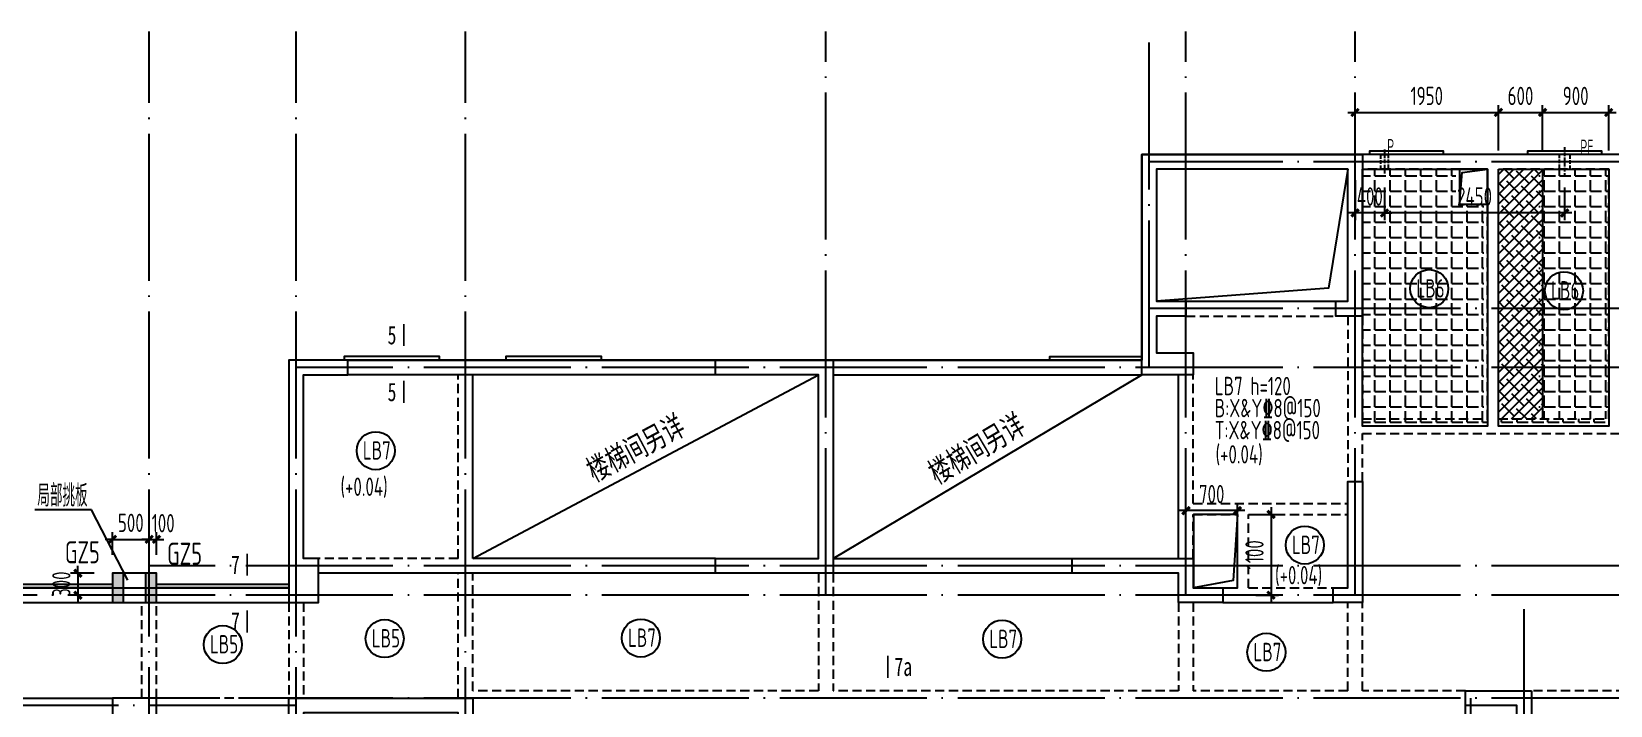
# Model space of a CAD drawing. Extents: x -173820 to 521180, y -715739 to 158231.
# Drawn here: x 15255 to 36728, y -37619 to -28448 of the extents above; entities that cross this region are included whole.
import ezdxf
from ezdxf.enums import TextEntityAlignment as Align

# ---------------------------------------------------------------- set-up
doc = ezdxf.new("R2010")
doc.units = 0
doc.header["$LTSCALE"] = 1000
for name, pattern in [('CONTINOUS', [0]), ('DASH', [0.35, 0.25, -0.1]), ('DOTE', [2.42, 2, -0.2, 0.02, -0.2]), ('HIDDEN2', [0.1875, 0.125, -0.0625])]:
    doc.linetypes.add(name, pattern=pattern)
for name, color, linetype in [('A-线脚看线', 9, 'Continuous'), ('A-设备穿墙洞', 161, 'Continuous'), ('AXIS', 1, 'DOTE'), ('DIM', 3, 'Continuous'), ('DIM1', 3, 'Continuous'), ('JG1', 3, 'Continuous'), ('填充', 8, 'Continuous'), ('墙', 6, 'Continuous'), ('挑板', 3, 'Continuous'), ('板筋', 6, 'Continuous'), ('柱', 2, 'Continuous'), ('梁', 4, 'HIDDEN2'), ('模板线', 3, 'Continuous'), ('洞口', 5, 'Continuous'), ('钢筋_文字', 7, 'Continuous'), ('钢筋长度标注', 7, 'Continuous')]:
    doc.layers.add(name, color=color, linetype=linetype)
doc.styles.add('TSSD_BOLD', font='tssdeng2.shx', dxfattribs={"width": 0.7, "height": 250, "bigfont": 'CHINA.shx'})
doc.styles.add('TSSD_Dimension', font='tssdeng.shx', dxfattribs={"width": 0.7, "bigfont": 'Hztxt.shx'})
doc.styles.add('zzt', font='tssdeng.shx', dxfattribs={"width": 0.7, "height": 300, "bigfont": 'tssdchn.shx'})
doc.styles.add('钢筋', font='tssdeng.shx', dxfattribs={"width": 0.7, "height": 250, "bigfont": 'tssdchn.shx'})
doc.styles.add('黑体', font='simhei.ttf', dxfattribs={"width": 0.8})
doc.dimstyles.new('TSSD_100_100', dxfattribs={"dimtxt": 250, "dimasz": 100, "dimexe": 100, "dimexo": 250, "dimgap": 100, "dimtad": 1, "dimdec": 0, "dimzin": 0, "dimdsep": 46, "dimtxsty": 'TSSD_Dimension', "dimblk": 'ARCHTICK', "dimcen": 0, "dimdle": 100, "dimclrd": 3, "dimclre": 3, "dimclrt": 7, "dimadec": 0, "dimazin": 0, "dimtfac": 1, "dimtdec": 0, "dimtix": 1, "dimtmove": 2, "dimatfit": 3, "dimfxl": 0, "dimtolj": 1, "dimtzin": 0, "dimarcsym": 0})
pattern_1 = [(0, (-5244.65, -50319.18), (0, 209.55), [152.4, -57.15]), (90, (-5244.65, -50319.18), (-209.55, 1e-14), [152.4, -57.15])]

# ---------------------------------------------------------------- blocks, each defined once
blk = doc.blocks.new('$1783196')
at = {"layer": 'AXIS'}
for p, q in [((27334.9, 14788.3), (27334.9, 27859.5)), ((29334.9, 14788.4), (29334.9, 27859.5)), ((31634.9, 14788.4), (31634.9, 27859.5)), ((36534.9, 20188.3), (36534.9, 27859.5)), ((40934.9, 23288.3), (40934.9, 27859.5)), ((41434.9, 20188.3), (41434.9, 27859.5)), ((43734.9, 20188.4), (43734.9, 27859.5)), ((54849.9, 26088.3), (40934.9, 26088.3)), ((54849.9, 24088.3), (40934.9, 24088.3)), ((54849.9, 23288.3), (29334.9, 23288.3)), ((54849.9, 20588.3), (27334.9, 20588.3)), ((54849.9, 20188.3), (4360, 20188.3)), ((46034.9, 3480), (46034.9, 20188.3)), ((29334.9, 18688.3), (4360, 18688.3)), ((54849.9, 18788.3), (27334.9, 18788.3))]:
    blk.add_line(p, q, dxfattribs=at)
blk = doc.blocks.new('_ArchTick')
at = {"color": 4, "linetype": 'ByBlock', "const_width": 0.4}
blk.add_lwpolyline([(-0.5, -0.5), (0.5, 0.5)], dxfattribs=at)
blk = doc.blocks.new('*D2385')
at = {"layer": 'Defpoints', "color": 0}
for p in [(35205, -29549), (33255, -30319), (35205, -30319)]:
    blk.add_point(p, dxfattribs=at)
at = {"layer": 'DIM', "color": 3, "lineweight": -2}
for p, q in [((33155, -29549), (35305, -29549)), ((33255, -30069), (33255, -29449)), ((35205, -30069), (35205, -29449))]:
    blk.add_line(p, q, dxfattribs=at)
at = {"layer": 'DIM', "color": 3, "lineweight": -2, "xscale": 100, "yscale": 100, "zscale": 100, "rotation": 180}
blk.add_blockref('_ArchTick', (33255, -29549), dxfattribs=at)
at = {"layer": 'DIM', "color": 3, "lineweight": -2, "xscale": 100, "yscale": 100, "zscale": 100}
blk.add_blockref('_ArchTick', (35205, -29549), dxfattribs=at)
at = {"layer": 'DIM', "color": 7, "insert": (34230, -29324), "char_height": 250, "attachment_point": 5, "style": 'TSSD_Dimension'}
blk.add_mtext('\\A1;1950', dxfattribs=at)
blk = doc.blocks.new('*D2386')
at = {"layer": 'Defpoints', "color": 0}
for p in [(35805, -29549), (35205, -30319), (35805, -30319)]:
    blk.add_point(p, dxfattribs=at)
at = {"layer": 'DIM', "color": 3, "lineweight": -2}
for p, q in [((35105, -29549), (35905, -29549)), ((35205, -30069), (35205, -29449)), ((35805, -30069), (35805, -29449))]:
    blk.add_line(p, q, dxfattribs=at)
at = {"layer": 'DIM', "color": 3, "lineweight": -2, "xscale": 100, "yscale": 100, "zscale": 100, "rotation": 180}
blk.add_blockref('_ArchTick', (35205, -29549), dxfattribs=at)
at = {"layer": 'DIM', "color": 3, "lineweight": -2, "xscale": 100, "yscale": 100, "zscale": 100}
blk.add_blockref('_ArchTick', (35805, -29549), dxfattribs=at)
at = {"layer": 'DIM', "color": 7, "insert": (35505, -29324), "char_height": 250, "attachment_point": 5, "style": 'TSSD_Dimension'}
blk.add_mtext('\\A1;600', dxfattribs=at)
blk = doc.blocks.new('*D2387')
at = {"layer": 'Defpoints', "color": 0}
for p in [(36705, -29549), (35805, -30319), (36705, -30319)]:
    blk.add_point(p, dxfattribs=at)
at = {"layer": 'DIM', "color": 3, "lineweight": -2}
for p, q in [((35705, -29549), (36805, -29549)), ((35805, -30069), (35805, -29449)), ((36705, -30069), (36705, -29449))]:
    blk.add_line(p, q, dxfattribs=at)
at = {"layer": 'DIM', "color": 3, "lineweight": -2, "xscale": 100, "yscale": 100, "zscale": 100, "rotation": 180}
blk.add_blockref('_ArchTick', (35805, -29549), dxfattribs=at)
at = {"layer": 'DIM', "color": 3, "lineweight": -2, "xscale": 100, "yscale": 100, "zscale": 100}
blk.add_blockref('_ArchTick', (36705, -29549), dxfattribs=at)
at = {"layer": 'DIM', "color": 7, "insert": (36255, -29324), "char_height": 250, "attachment_point": 5, "style": 'TSSD_Dimension'}
blk.add_mtext('\\A1;900', dxfattribs=at)
blk = doc.blocks.new('*D2448')
at = {"layer": 'Defpoints', "color": 0}
for p in [(16355, -35819), (15885, -36119), (16355, -36119)]:
    blk.add_point(p, dxfattribs=at)
at = {"layer": 'DIM', "color": 3, "lineweight": -2}
for p, q in [((16105, -35819), (15785, -35819)), ((15885, -35819), (15885, -35719)), ((15885, -35819), (15885, -36119)), ((16105, -36119), (15785, -36119)), ((15885, -36119), (15885, -36219))]:
    blk.add_line(p, q, dxfattribs=at)
at = {"layer": 'DIM', "color": 3, "lineweight": -2, "xscale": 100, "yscale": 100, "zscale": 100}
for p, rotation in [((15885, -35819), 270), ((15885, -36119), 90)]:
    blk.add_blockref('_ArchTick', p, dxfattribs=dict(at, rotation=rotation))
at = {"layer": 'DIM', "color": 7, "insert": (15660, -35969), "char_height": 250, "attachment_point": 5, "rotation": 90, "style": 'TSSD_Dimension'}
blk.add_mtext('\\A1;300', dxfattribs=at)
blk = doc.blocks.new('*D2449')
at = {"layer": 'Defpoints', "color": 0}
for p in [(16855, -35359), (16355, -35819), (16855, -35819)]:
    blk.add_point(p, dxfattribs=at)
at = {"layer": 'DIM', "color": 3, "lineweight": -2}
for p, q in [((16355, -35359), (16255, -35359)), ((16355, -35569), (16355, -35259)), ((16355, -35359), (16855, -35359)), ((16855, -35569), (16855, -35259)), ((16855, -35359), (16955, -35359))]:
    blk.add_line(p, q, dxfattribs=at)
at = {"layer": 'DIM', "color": 3, "lineweight": -2, "xscale": 100, "yscale": 100, "zscale": 100}
blk.add_blockref('_ArchTick', (16355, -35359), dxfattribs=at)
at = {"layer": 'DIM', "color": 3, "lineweight": -2, "xscale": 100, "yscale": 100, "zscale": 100, "rotation": 180}
blk.add_blockref('_ArchTick', (16855, -35359), dxfattribs=at)
at = {"layer": 'DIM', "color": 7, "insert": (16605, -35134), "char_height": 250, "attachment_point": 5, "style": 'TSSD_Dimension'}
blk.add_mtext('\\A1;500', dxfattribs=at)
blk = doc.blocks.new('*D2450')
at = {"layer": 'Defpoints', "color": 0}
for p in [(16955, -35359), (16855, -35819), (16955, -35819)]:
    blk.add_point(p, dxfattribs=at)
at = {"layer": 'DIM', "color": 3, "lineweight": -2}
for p, q in [((16855, -35359), (16755, -35359)), ((16855, -35569), (16855, -35259)), ((16855, -35359), (16955, -35359)), ((16955, -35569), (16955, -35259)), ((16955, -35359), (17055, -35359))]:
    blk.add_line(p, q, dxfattribs=at)
at = {"layer": 'DIM', "color": 3, "lineweight": -2, "xscale": 100, "yscale": 100, "zscale": 100}
blk.add_blockref('_ArchTick', (16855, -35359), dxfattribs=at)
at = {"layer": 'DIM', "color": 3, "lineweight": -2, "xscale": 100, "yscale": 100, "zscale": 100, "rotation": 180}
blk.add_blockref('_ArchTick', (16955, -35359), dxfattribs=at)
at = {"layer": 'DIM', "color": 7, "insert": (17045, -35139), "char_height": 250, "attachment_point": 5, "style": 'TSSD_Dimension'}
blk.add_mtext('\\A1;100', dxfattribs=at)
blk = doc.blocks.new('$1901069')
at = {"layer": '模板线', "color": 4, "const_width": 22.7}
for points in [[(0, 1177), (0, 874)], [(32, 302), (32, 0)]]:
    blk.add_lwpolyline(points, dxfattribs=at)
at = {"layer": '模板线', "color": 0, "style": '黑体', "width": 0.7}
for p in [(211, 1026), (243, 138)]:
    blk.add_text('7a', height=252, dxfattribs=at).set_placement(p, align=Align.MIDDLE_CENTER)
blk = doc.blocks.new('$1709312')
at = {"layer": '模板线', "color": 4, "const_width": 22.7}
for points in [[(223, 1076), (223, 774)], [(223, 302), (223, 0)]]:
    blk.add_lwpolyline(points, dxfattribs=at)
at = {"layer": '模板线', "color": 0, "style": '黑体', "width": 0.7}
for p in [(63, 925), (63, 151)]:
    blk.add_text('7', height=252, dxfattribs=at).set_placement(p, align=Align.MIDDLE_CENTER)
blk = doc.blocks.new('$1326984')
at = {"layer": '模板线', "color": 4, "const_width": 22.7}
for points in [[(223, 1076), (223, 774)], [(223, 302), (223, 0)]]:
    blk.add_lwpolyline(points, dxfattribs=at)
at = {"layer": '模板线', "color": 0, "style": '黑体', "width": 0.7}
for p in [(63, 925), (63, 151)]:
    blk.add_text('5', height=252, dxfattribs=at).set_placement(p, align=Align.MIDDLE_CENTER)
blk = doc.blocks.new('*D2476')
at = {"layer": 'Defpoints', "color": 0}
for p in [(31655, -35019, 0), (31655, -36119), (32112, -36119)]:
    blk.add_point(p, dxfattribs=at)
at = {"layer": 'DIM', "color": 3, "lineweight": -2}
for p, q in [((32112, -34919), (32112, -36219)), ((31905, -35019), (32212, -35019)), ((31905, -36119), (32212, -36119))]:
    blk.add_line(p, q, dxfattribs=at)
at = {"layer": 'DIM', "color": 3, "lineweight": -2, "xscale": 100, "yscale": 100, "zscale": 100}
for p, rotation in [((32112, -35019), 90), ((32112, -36119), 270)]:
    blk.add_blockref('_ArchTick', p, dxfattribs=dict(at, rotation=rotation))
at = {"layer": 'DIM', "color": 7, "insert": (31887, -35569), "char_height": 250, "attachment_point": 5, "rotation": 90, "style": 'TSSD_Dimension'}
blk.add_mtext('\\A1;1100', dxfattribs=at)
blk = doc.blocks.new('*D2477')
at = {"layer": 'Defpoints', "color": 0}
for p in [(30955, -34968), (30955, -35524), (31655, -35524, 0)]:
    blk.add_point(p, dxfattribs=at)
at = {"layer": 'DIM', "color": 3, "lineweight": -2}
for p, q in [((31755, -34968), (30855, -34968)), ((30955, -35274), (30955, -34868)), ((31655, -35274), (31655, -34868))]:
    blk.add_line(p, q, dxfattribs=at)
at = {"layer": 'DIM', "color": 3, "lineweight": -2, "xscale": 100, "yscale": 100, "zscale": 100, "rotation": 180}
blk.add_blockref('_ArchTick', (30955, -34968), dxfattribs=at)
at = {"layer": 'DIM', "color": 3, "lineweight": -2, "xscale": 100, "yscale": 100, "zscale": 100}
blk.add_blockref('_ArchTick', (31655, -34968), dxfattribs=at)
at = {"layer": 'DIM', "color": 7, "insert": (31305, -34743), "char_height": 250, "attachment_point": 5, "style": 'TSSD_Dimension'}
blk.add_mtext('\\A1;700', dxfattribs=at)
blk = doc.blocks.new('$1642317')
at = {"layer": '洞口', "elevation": 0}
blk.add_lwpolyline([(39820, 13470), (40200, 13470), (40200, 13950), (39820, 13950)], close=True, dxfattribs=at)
blk.add_lwpolyline([(39820, 13470), (39858, 13902), (40200, 13950)], dxfattribs=at)
blk = doc.blocks.new('$1466424')
at = {"layer": '板筋', "const_width": 30}
for points in [[(40100, 10404), (40100, 14504)], [(40172, 10404), (40172, 14504)]]:
    blk.add_lwpolyline(points, dxfattribs=at)
at = {"layer": '钢筋_文字'}
for centre in [(39609, 20076, 0), (41441, 20048, 0), (25281, 17870, 0), (37916, 16586, 0), (23201, 15232, 0), (25402, 15313, 0), (28887, 15321, 0), (33800, 15306, 0), (37393, 15127, 0)]:
    blk.add_circle(centre, 259, dxfattribs=at)
at = {"layer": '钢筋_文字', "style": 'TSSD_BOLD', "width": 0.7}
for s, p in [('LB6', (39434, 19955, 0)), ('LB6', (41266, 19928, 0)), ('LB7', (25106, 17750, 0)), ('LB7', (37741, 16465, 0)), ('LB5', (23026, 15112, 0)), ('LB5', (25227, 15193, 0)), ('LB7', (28712, 15201, 0)), ('LB7', (33625, 15185, 0)), ('LB7', (37218, 15006, 0))]:
    blk.add_text(s, height=250, dxfattribs=at).set_placement(p)
at = {"layer": '钢筋_文字', "color": 7, "linetype": 'Continuous', "width": 0.7}
for s, style, p in [('LB7 h=120', 'TSSD_BOLD', (36692, 18626, 0)), ('B:X&Y%%1328@150', '钢筋', (36692, 18326, 0)), ('T:X&Y%%1328@150', '钢筋', (36692, 18026, 0)), ('(+0.04)', '钢筋', (36702, 17696, 0)), ('(+0.04)', '钢筋', (24801, 17255, 0)), ('(+0.04)', '钢筋', (37511, 16052, 0))]:
    blk.add_text(s, height=250, dxfattribs=dict(at, style=style)).set_placement(p)
blk = doc.blocks.new('$133032')
at = {"layer": '挑板'}
blk.add_lwpolyline([(45800, 22000), (35700, 22000), (35700, 19200), (24100, 19200), (24100, 16100), (22300, 16100), (22300, 16300), (21700, 16300), (21700, 16100), (11800, 16100)], dxfattribs=at)
blk = doc.blocks.new('$184590')
at = {"layer": '柱'}
blk.add_hatch(color=8, dxfattribs=at).paths.add_polyline_path([(0, 400), (0, 0), (150, 0), (150, 400)])
at = {"layer": '柱', "color": 3, "elevation": 0}
blk.add_lwpolyline([(0, 400), (0, 0), (150, 0), (150, 400)], close=True, dxfattribs=at)
blk = doc.blocks.new('$1222607')
at = {"layer": '柱'}
for p in [(21700, 15900, 0), (22150, 15900, 0)]:
    blk.add_blockref('$184590', p, dxfattribs=at)
blk = doc.blocks.new('$1413619')
at = {"layer": 'A-线脚看线', "color": 5, "elevation": 0}
for points in [[(38850, 21950), (38850, 22000), (39850, 22000), (39850, 21950)], [(41000, 21950), (41000, 22000), (42000, 22000), (42000, 21950)], [(26200, 19150), (26200, 19200), (24900, 19200), (24900, 19150)], [(28400, 19150), (28400, 19200), (27100, 19200), (27100, 19150)], [(34500, 19150), (34500, 19200), (35750, 19200)], [(11850, 16100), (21750, 16100)], [(22350, 16100), (24150, 16100)]]:
    blk.add_lwpolyline(points, dxfattribs=at)
blk = doc.blocks.new('*D11689')
at = {"layer": 'Defpoints', "color": 0}
for p in [(39900, 20548, 0), (42350, 20548, 0), (39900, 19950)]:
    blk.add_point(p, dxfattribs=at)
at = {"layer": 'DIM1', "color": 3, "lineweight": -2}
for p, q in [((39900, 20298), (39900, 19850)), ((42350, 20298), (42350, 19850)), ((42450, 19950), (39800, 19950))]:
    blk.add_line(p, q, dxfattribs=at)
at = {"layer": 'DIM1', "color": 3, "lineweight": -2, "xscale": 100, "yscale": 100, "zscale": 100, "rotation": 180}
blk.add_blockref('_ArchTick', (39900, 19950), dxfattribs=at)
at = {"layer": 'DIM1', "color": 3, "lineweight": -2, "xscale": 100, "yscale": 100, "zscale": 100}
blk.add_blockref('_ArchTick', (42350, 19950), dxfattribs=at)
at = {"layer": 'DIM1', "color": 7, "insert": (41125, 20175), "char_height": 250, "attachment_point": 5, "style": 'TSSD_Dimension'}
blk.add_mtext('\\A1;2450', dxfattribs=at)
blk = doc.blocks.new('*D11690')
at = {"layer": 'Defpoints', "color": 0}
for p in [(39500, 20648), (39900, 20548, 0), (39500, 19950)]:
    blk.add_point(p, dxfattribs=at)
at = {"layer": 'DIM1', "color": 3, "lineweight": -2}
for p, q in [((39500, 20398), (39500, 19850)), ((39900, 20298), (39900, 19850)), ((39500, 19950), (39400, 19950)), ((39900, 19950), (39500, 19950)), ((39900, 19950), (40000, 19950))]:
    blk.add_line(p, q, dxfattribs=at)
at = {"layer": 'DIM1', "color": 3, "lineweight": -2, "xscale": 100, "yscale": 100, "zscale": 100}
blk.add_blockref('_ArchTick', (39500, 19950), dxfattribs=at)
at = {"layer": 'DIM1', "color": 3, "lineweight": -2, "xscale": 100, "yscale": 100, "zscale": 100, "rotation": 180}
blk.add_blockref('_ArchTick', (39900, 19950), dxfattribs=at)
at = {"layer": 'DIM1', "color": 7, "insert": (39700, 20175), "char_height": 250, "attachment_point": 5, "style": 'TSSD_Dimension'}
blk.add_mtext('\\A1;400', dxfattribs=at)
blk = doc.blocks.new('$1186913')
at = {"layer": 'A-设备穿墙洞', "linetype": 'DASH', "ltscale": 0.2}
for points in [[(42350.2, 20843.9), (42350.2, 20443.3)], [(39900.2, 20816), (39900.2, 20480.8)]]:
    blk.add_lwpolyline(points, dxfattribs=at)
for points in [[(39850.2, 20747.9), (39950.2, 20747.9), (39950.2, 20547.9), (39850.2, 20547.9)], [(42425.2, 20747.9), (42275.2, 20747.9), (42275.2, 20547.9), (42425.2, 20547.9)]]:
    blk.add_lwpolyline(points, close=True, dxfattribs=at)
at = {"layer": 'A-设备穿墙洞', "color": 7, "linetype": 'DASH', "ltscale": 0.2, "style": 'zzt', "width": 0.6}
for s, p in [('P', (39936.4, 20757.1)), ('PF', (42563.5, 20747.8))]:
    blk.add_text(s, height=200, dxfattribs=at).set_placement(p)
at = {"layer": 'DIM1'}
for base, p1, p2, picture, middle in [((39500.2, 19949.5, 0), (39900.2, 20547.9), (39500.2, 20647.9, 0), '*D11690', (39700.2, 20174.5, 0)), ((39900.2, 19949.5, 0), (42350.2, 20547.9), (39900.2, 20547.9), '*D11689', (41125.2, 20174.5, 0))]:
    dim = blk.add_linear_dim(base=base, p1=p1, p2=p2, dimstyle='TSSD_100_100', dxfattribs=at)
    dim.commit()
    dim.dimension.update_dxf_attribs({"geometry": picture, "text_midpoint": middle})

msp = doc.modelspace()

# ---------------------------------------------------------------- hatches: boundary and pattern name
at = {"layer": 'JG1'}
h = msp.add_hatch(dxfattribs=at)
h.set_pattern_fill('ANSI38,_O', color=8, scale=30)
h.set_pattern_definition([(45, (-5194.65, -50319.18), (-67.35192, 67.35192), []), (135, (-5194.65, -50319.18), (-202.05576, 67.35192), [238.125, -142.875])])
h.paths.add_polyline_path([(35205.3, -33719.2), (35805.3, -33719.2), (35805.3, -30319.2), (35205.3, -30319.2)])
at = {"layer": '填充', "linetype": 'Continuous'}
h = msp.add_hatch(dxfattribs=at)
h.set_pattern_fill('ANGLE', color=256, scale=30, style=0)
h.set_pattern_definition(pattern_1)
h.paths.add_polyline_path([(35004.3, -30799.2), (34624.3, -30799.2), (34624.3, -30319.2), (33355.3, -30319.2), (33355.3, -32319.2), (33355.3, -33719.2), (35004.3, -33719.2)])
h = msp.add_hatch(dxfattribs=at)
h.set_pattern_fill('ANGLE', color=256, scale=30, style=0)
h.set_pattern_definition(pattern_1)
h.paths.add_polyline_path([(36705.3, -30319.2), (35755.3, -30319.2), (35755.3, -33719.2), (36705.3, -33719.2)])
h = msp.add_hatch(dxfattribs=at)
h.set_pattern_fill('ANGLE', color=256, scale=30, style=0)
h.set_pattern_definition(pattern_1)
h.paths.add_polyline_path([(33355.3, -33719.2), (33355.3, -33819.2), (35055.3, -33819.2), (35055.3, -33719.2)])
h = msp.add_hatch(dxfattribs=at)
h.set_pattern_fill('ANGLE', color=256, scale=30, style=0)
h.set_pattern_definition([(0, (-5194.65, -50319.18), (0, 209.55), [152.4, -57.15]), (90, (-5194.65, -50319.18), (-209.55, 1e-14), [152.4, -57.15])])
h.paths.add_polyline_path([(35205.3, -33719.2), (35205.3, -33819.2), (36705.3, -33819.2), (36705.3, -33719.2)])

# ---------------------------------------------------------------- linework, layer by layer
at = {"layer": 'JG1'}
for p, q in [((16068.1, -34958.9, 0), (15298.4, -34958.9, 0)), ((16565.9, -35912.5, 0), (16068.1, -34958.9, 0))]:
    msp.add_line(p, q, dxfattribs=at)
at = {"layer": '墙', "elevation": 0}
for points in [[(30855.3, -33119.2), (30855.3, -33119.2), (30355.3, -33119.2), (30355.3, -30119.2), (33355.3, -30119.2), (33355.3, -32319.2), (32995.3, -32319.2), (32995.3, -32119.2), (33155.3, -32119.2), (33155.3, -30319.2), (30555.3, -30319.2), (30555.3, -32119.2), (30955.3, -32119.2), (30955.3, -32319.2), (30555.3, -32319.2), (30555.3, -32819.2), (31055.3, -32819.2), (31055.3, -33119.2), (31055.3, -33119.2)], [(18755.3, -36219.2), (19155.3, -36219.2), (19155.3, -35619.2), (18955.3, -35619.2), (18955.3, -33119.2), (19555.3, -33119.2), (19555.3, -32919.2), (18755.3, -32919.2), (18755.3, -35819.2)], [(24555.3, -32919.2), (26155.3, -32919.2), (26155.3, -35819.2), (24555.3, -35819.2), (24555.3, -35619.2), (25955.3, -35619.2), (25955.3, -33119.2), (24555.3, -33119.2)], [(33355.3, -34569.2), (33355.3, -36219.2), (32955.3, -36219.2), (32955.3, -36019.2), (33155.3, -36019.2), (33155.3, -34569.2)], [(30855.3, -36219.2), (30855.3, -35819.2), (29405.3, -35819.2), (29405.3, -35619.2), (31055.3, -35619.2), (31055.3, -36019.2), (31455.3, -36019.2), (31455.3, -36219.2)], [(16355.3, -37919.2), (16955.3, -37919.2), (16955.3, -37519.2), (16355.3, -37519.2)], [(18755.3, -38219.2), (18755.3, -37519.2), (21255.3, -37519.2), (21255.3, -40019.2), (18755.3, -40019.2), (18755.3, -39319.2), (18955.3, -39319.2), (18955.3, -39819.2), (21055.3, -39819.2), (21055.3, -37719.2), (18955.3, -37719.2), (18955.3, -38219.2)], [(35655.3, -37419.2), (35655.3, -37519.2), (35655.3, -39069.2), (35455.3, -39069.2), (35455.3, -37619.2), (34755.3, -37619.2), (34755.3, -37419.2), (35455.3, -37419.2)]]:
    msp.add_lwpolyline(points, close=True, dxfattribs=at)
for points in [[(26155.3, -33119.2), (26155.3, -33119.2)], [(26155.3, -35619.2), (26155.3, -35619.2)], [(35455.3, -37419.2), (35455.3, -37419.2)]]:
    msp.add_lwpolyline(points, dxfattribs=at)
at = {"layer": '梁', "linetype": 'Continuous'}
for p, q in [((38805.3, -30119.2, 0), (33355.3, -30119.2, 0)), ((30955.3, -32119.2, 0), (32995.3, -32119.2, 0)), ((19555.3, -32919.2, 0), (24555.3, -32919.2, 0)), ((26155.3, -32919.2, 0), (30355.3, -32919.2, 0)), ((24555.3, -33119.2, 0), (19555.3, -33119.2, 0)), ((21255.3, -35619.2, 0), (21255.3, -33119.2, 0)), ((26155.3, -33119.2, 0), (30355.3, -33119.2, 0)), ((30855.3, -35619.2, 0), (30855.3, -33119.2, 0)), ((24555.3, -35619.2, 0), (21255.3, -35619.2, 0)), ((26155.3, -35619.2, 0), (29405.3, -35619.2, 0)), ((24555.3, -35819.2, 0), (19155.3, -35819.2, 0)), ((29405.3, -35819.2, 0), (26155.3, -35819.2, 0)), ((6455.3, -36019.2, 0), (18755.3, -36019.2, 0)), ((6455.3, -36219.2, 0), (18755.3, -36219.2, 0)), ((31455.3, -36219.2, 0), (32955.3, -36219.2, 0)), ((6455.3, -37519.2, 0), (16355.3, -37519.2, 0))]:
    msp.add_line(p, q, dxfattribs=at)
at = {"layer": '梁'}
for p, q in [((35055.3, -30319.2, 0), (33355.3, -30319.2, 0)), ((35055.3, -33719.2, 0), (35055.3, -30319.2, 0)), ((36705.3, -30319.2, 0), (35205.3, -30319.2, 0)), ((35205.3, -33719.2, 0), (35205.3, -30319.2, 0)), ((36705.3, -33719.2, 0), (36705.3, -30319.2, 0)), ((30955.3, -32319.2, 0), (32995.3, -32319.2, 0)), ((33155.3, -32319.2, 0), (33155.3, -34569.2, 0)), ((33355.3, -32319.2, 0), (33355.3, -33719.2, 0)), ((21055.3, -35619.2, 0), (21055.3, -33119.2, 0)), ((31055.3, -34869.2, 0), (31055.3, -33119.2, 0)), ((33355.3, -33719.2, 0), (35055.3, -33719.2, 0)), ((33355.3, -33919.2, 0), (39855.3, -33919.2, 0)), ((33355.3, -34569.2, 0), (33355.3, -33919.2, 0)), ((35205.3, -33719.2, 0), (36705.3, -33719.2, 0)), ((31055.3, -34869.2, 0), (33155.3, -34869.2, 0)), ((31055.3, -35619.2, 0), (31055.3, -35019.2, 0)), ((31055.3, -35019.2, 0), (31655.3, -35019.2, 0)), ((31655.3, -36019.2), (31655.3, -35019.2)), ((31805.3, -35019.2, 0), (33155.3, -35019.2, 0)), ((31805.3, -36019.2), (31805.3, -35019.2)), ((21055.3, -35619.2, 0), (19155.3, -35619.2, 0)), ((21055.3, -37519.2, 0), (21055.3, -35819.2, 0)), ((21255.3, -37419.2, 0), (21255.3, -35819.2, 0)), ((25955.3, -35819.2, 0), (25955.3, -37419.2, 0)), ((26155.3, -35819.2, 0), (26155.3, -37419.2, 0)), ((31455.3, -36019.2, 0), (31655.3, -36019.2, 0)), ((31805.3, -36019.2, 0), (32955.3, -36019.2, 0)), ((16755.3, -37519.2, 0), (16755.3, -36219.2, 0)), ((16955.3, -37519.2, 0), (16955.3, -36219.2, 0)), ((18755.3, -36219.2, 0), (18755.3, -37519.2, 0)), ((18955.3, -36219.2, 0), (18955.3, -37519.2, 0)), ((30855.3, -36219.2, 0), (30855.3, -37419.2, 0)), ((31055.3, -36219.2, 0), (31055.3, -37419.2, 0)), ((33155.3, -37419.2, 0), (33155.3, -36219.2, 0)), ((33355.3, -37419.2, 0), (33355.3, -36219.2, 0)), ((18755.3, -37519.2, 0), (16955.3, -37519.2, 0)), ((25955.3, -37419.2, 0), (21255.3, -37419.2, 0)), ((30855.3, -37419.2, 0), (26155.3, -37419.2, 0)), ((33155.3, -37419.2, 0), (31055.3, -37419.2, 0)), ((34755.3, -37419.2, 0), (33355.3, -37419.2, 0)), ((38805.3, -37419.2, 0), (35655.3, -37419.2, 0))]:
    msp.add_line(p, q, dxfattribs=at)
at = {"layer": '梁', "linetype": 'Continuous', "elevation": 0}
for points in [[(33355.3, -30319.2), (35055.3, -30319.2), (35055.3, -33819.2), (33355.3, -33819.2)], [(35205.3, -30319.2), (36705.3, -30319.2), (36705.3, -33819.2), (35205.3, -33819.2)]]:
    msp.add_lwpolyline(points, close=True, dxfattribs=at)
msp.add_lwpolyline([(35805.3, -30319.2), (35805.3, -33719.2)], dxfattribs=at)
at = {"layer": '洞口', "color": 5}
for p, q in [((21255.3, -35619.1, 0), (25955.3, -33119.1, 0)), ((26155.3, -35619.1, 0), (30355.2, -33119.1, 0))]:
    msp.add_line(p, q, dxfattribs=at)
at = {"layer": '洞口', "color": 5, "elevation": 0}
msp.add_lwpolyline([(33155.2, -30319.1), (30555.2, -30319.1), (30555.2, -32119.2), (33155.2, -32119.2)], close=True, dxfattribs=at)
msp.add_lwpolyline([(33155.2, -30319.1), (32895.2, -31939.2), (30555.2, -32119.2)], dxfattribs=at)
at = {"layer": '洞口'}
msp.add_lwpolyline([(31655.3, -35019.2), (31055.5, -35019.2), (31055.5, -36019.2), (31655.3, -36019.2)], close=True, dxfattribs=at)
msp.add_lwpolyline([(31655.3, -35019.2), (31595.4, -35919.2), (31055.5, -36019.2)], dxfattribs=at)

# ---------------------------------------------------------------- block references
at = {"layer": 'A-设备穿墙洞'}
msp.add_blockref('$1186913', (-6244.8, -50867), dxfattribs=at)
at = {"layer": '填充', "linetype": 'Continuous'}
msp.add_blockref('$1783196', (-10479.5, -56307.5, 0), dxfattribs=at)
at = {"layer": '挑板'}
for name, p in [('$1413619', (-5394.7, -52069.2)), ('$133032', (-5344.7, -52119.2, 0))]:
    msp.add_blockref(name, p, dxfattribs=at)
at = {"layer": '柱'}
msp.add_blockref('$1222607', (-5344.7, -52119.2, 0), dxfattribs=at)
at = {"layer": '模板线'}
for name, p in [('$1326984', (20094.3, -33503.1, 0)), ('$1709312', (17964.5, -36627.8, 0)), ('$1901069', (26900.3, -38117.5, 0))]:
    msp.add_blockref(name, p, dxfattribs=at)
at = {"layer": '洞口'}
msp.add_blockref('$1642317', (-5144.7, -44269.2), dxfattribs=at)
at = {"layer": '钢筋长度标注'}
msp.add_blockref('$1466424', (-5344.7, -52022.9, 0), dxfattribs=at)

# ---------------------------------------------------------------- texts
at = {"layer": '模板线', "style": 'zzt', "width": 0.6}
msp.add_text('局部挑板', height=300, dxfattribs=at).set_placement((15333.7, -34912.2, 0))
at = {"layer": '模板线', "color": 7, "linetype": 'CONTINOUS', "style": 'zzt', "width": 0.7}
for p in [(15709.3, -35684.7, 0), (17099.3, -35704.7, 0)]:
    msp.add_text('GZ5', height=300, dxfattribs=at).set_placement(p)
at = {"layer": '洞口', "color": 5, "style": '黑体', "width": 0.7}
for rotation, p in [(28.00924, (23581.8, -34325, 0)), (30.76341, (28229.7, -34326.2, 0))]:
    msp.add_text('楼梯间另详', height=300, rotation=rotation, dxfattribs=at).set_placement(p, align=Align.BOTTOM_CENTER)

# ---------------------------------------------------------------- dimensions: what is measured, and where the dimension line sits
at = {"layer": 'DIM'}
for base, p1, p2, picture, middle in [((35205.3, -29549.2, 0), (33255.3, -30319.2, 0), (35205.3, -30319.2, 0), '*D2385', (34230.3, -29324.2, 0)), ((35805.3, -29549.2, 0), (35205.3, -30319.2, 0), (35805.3, -30319.2, 0), '*D2386', (35505.3, -29324.2, 0)), ((36705.3, -29549.2, 0), (35805.3, -30319.2, 0), (36705.3, -30319.2, 0), '*D2387', (36255.3, -29324.2, 0)), ((30955.3, -34968.4, 0), (31655.3, -35523.5, 0), (30955.3, -35523.5, 0), '*D2477', (31305.3, -34743.4, 0)), ((16855.3, -35359.2, 0), (16355.3, -35819.2, 0), (16855.3, -35819.2, 0), '*D2449', (16605.3, -35134.2, 0))]:
    dim = msp.add_linear_dim(base=base, p1=p1, p2=p2, dimstyle='TSSD_100_100', dxfattribs=at)
    dim.commit()
    dim.dimension.update_dxf_attribs({"geometry": picture, "text_midpoint": middle})
dim = msp.add_linear_dim(base=(16955.3, -35359.2, 0), p1=(16855.3, -35819.2, 0), p2=(16955.3, -35819.2, 0), dimstyle='TSSD_100_100', dxfattribs=at)
dim.commit()
dim.dimension.update_dxf_attribs({"geometry": '*D2450', "text_midpoint": (17045.3, -35139.2, 0), "dimtype": 160})
for base, p1, p2, picture, middle in [((32112.3, -36119.2, 0), (31655.3, -35019.2, 0), (31655.3, -36119.2, 0), '*D2476', (31887.3, -35569.2, 0)), ((15885.3, -36119.2, 0), (16355.3, -35819.2, 0), (16355.3, -36119.2, 0), '*D2448', (15660.3, -35969.2, 0))]:
    dim = msp.add_linear_dim(base=base, p1=p1, p2=p2, angle=90, dimstyle='TSSD_100_100', dxfattribs=at)
    dim.commit()
    dim.dimension.update_dxf_attribs({"geometry": picture, "text_midpoint": middle})

doc.saveas('drawing.dxf')
